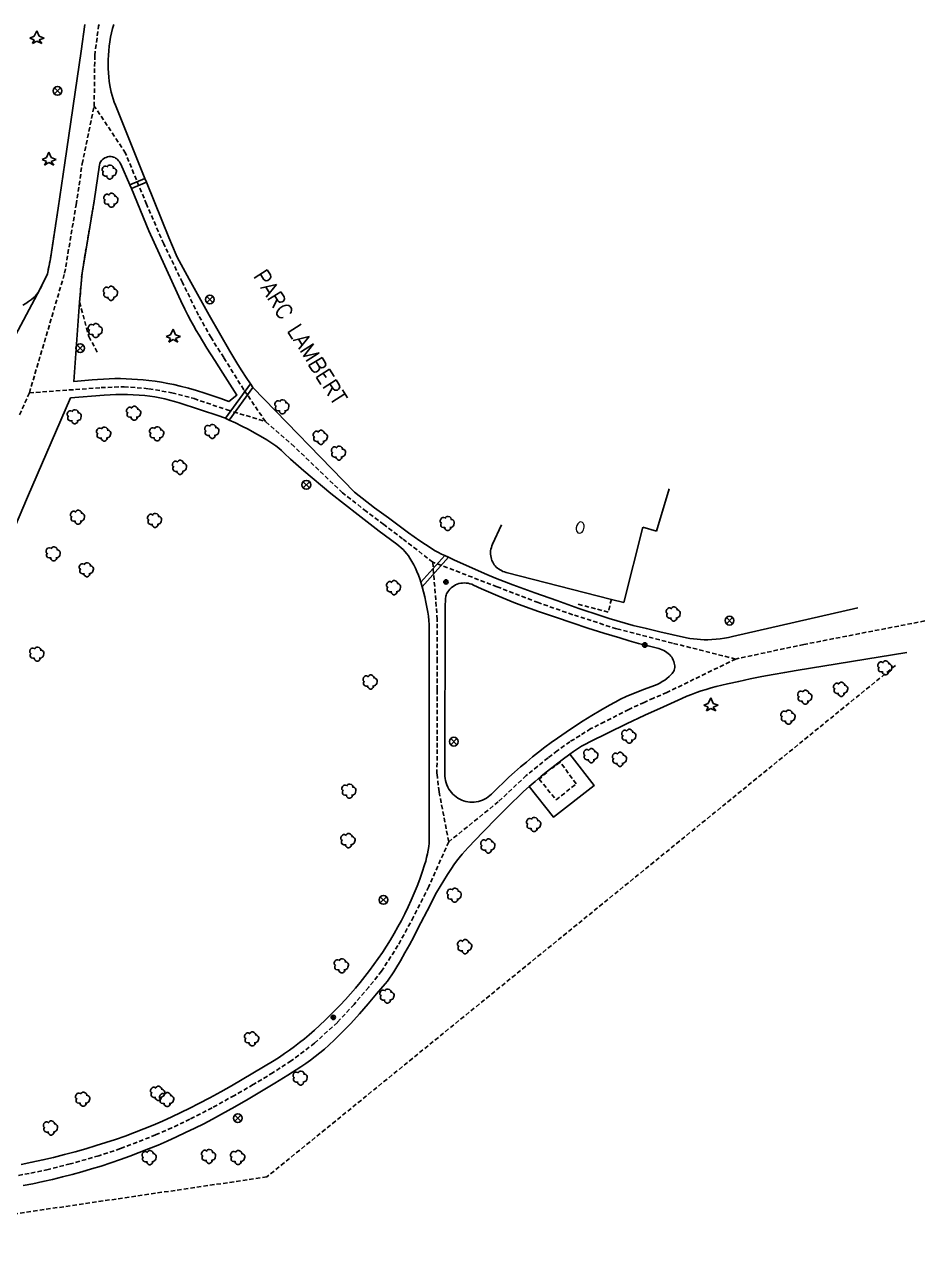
# Model space of a CAD drawing. Header units: millimetres. Extents: x 156012 to 156982, y 123000 to 124000.
# Drawn here: x 156414.6 to 156516.6, y 123862.1 to 124000 of the extents above; entities that cross this region are included whole.
import ezdxf
from ezdxf.enums import TextEntityAlignment as Align

# ---------------------------------------------------------------- set-up
doc = ezdxf.new("R2010")
doc.units = ezdxf.units.MM
doc.linetypes.add('DASHED', pattern=[0.75, 0.5, -0.25])
doc.layers.get('0').update_dxf_attribs({"linetype": 'CONTINUOUS'})
for name, color, linetype in [('W0004', 5, 'CONTINUOUS'), ('W0014', 7, 'CONTINUOUS'), ('W0070', 7, 'DASHED'), ('W0071', 7, 'CONTINUOUS'), ('W0100', 7, 'CONTINUOUS'), ('W0112', 1, 'DASHED'), ('W0300', 7, 'CONTINUOUS'), ('W0303', 7, 'CONTINUOUS'), ('W0469', 7, 'CONTINUOUS'), ('W0856', 7, 'CONTINUOUS'), ('W0989', 7, 'CONTINUOUS'), ('W0991', 7, 'CONTINUOUS')]:
    doc.layers.add(name, color=color, linetype=linetype)
doc.styles.get("Standard").update_dxf_attribs({"font": 'romans.shx', "width": 0.85})

# ---------------------------------------------------------------- blocks, each defined once
blk = doc.blocks.new('T303')
for p, q in [((-0.77, 0), (-0.28, 0.21)), ((-0.28, -0.21), (-0.77, 0)), ((-0.28, 0.21), (0, 0.83)), ((0, 0.83), (0.28, 0.21)), ((0.28, 0.21), (0.83, 0)), ((0.83, 0), (0.28, -0.21)), ((-0.49, -0.63), (-0.28, -0.21)), ((0, -0.35), (-0.49, -0.63)), ((0.56, -0.63), (0, -0.35)), ((0.28, -0.21), (0.56, -0.63))]:
    blk.add_line(p, q)
blk = doc.blocks.new('T469')
at = {"color": 0, "linetype": 'Continuous', "flags": 128}
for points in [[(-0.35, 0.35), (0.35, -0.35)], [(-0.35, -0.35), (0.35, 0.35)]]:
    blk.add_lwpolyline(points, dxfattribs=at)
at = {"color": 0, "linetype": 'Continuous'}
blk.add_circle((0, 0), 0.5, dxfattribs=at)
blk = doc.blocks.new('T300')
for p, q in [((-0.8, 0.51), (-0.86, 0.34)), ((-0.86, 0.34), (-0.86, 0.17)), ((-0.86, 0.17), (-0.74, 0.06)), ((-0.69, 0.63), (-0.8, 0.51)), ((-0.8, -0.06), (-0.74, 0.06)), ((-0.74, 0.06), (-0.69, 0.11)), ((-0.57, 0.69), (-0.69, 0.63)), ((-0.46, 0.69), (-0.57, 0.69)), ((-0.29, 0.63), (-0.46, 0.69)), ((-0.29, 0.63), (-0.17, 0.74)), ((-0.23, 0.57), (-0.29, 0.63)), ((-0.17, 0.74), (-0.06, 0.8)), ((-0.06, 0.8), (0.06, 0.8)), ((0.06, 0.8), (0.23, 0.74)), ((0.23, 0.74), (0.34, 0.63)), ((0.34, 0.63), (0.4, 0.51)), ((0.46, 0.46), (0.34, 0.46)), ((0.4, 0.51), (0.4, 0.46)), ((0.57, 0.4), (0.46, 0.46)), ((0.57, 0.4), (0.69, 0.29)), ((0.69, 0.29), (0.74, 0.17)), ((0.74, 0.06), (0.69, -0.17)), ((0.74, 0.17), (0.74, 0.06)), ((-0.8, -0.17), (-0.8, -0.06)), ((-0.8, -0.23), (-0.8, -0.17)), ((-0.74, -0.34), (-0.8, -0.23)), ((-0.69, -0.4), (-0.74, -0.34)), ((-0.51, -0.46), (-0.69, -0.4)), ((-0.4, -0.46), (-0.51, -0.46)), ((-0.4, -0.46), (-0.34, -0.46)), ((-0.34, -0.46), (-0.34, -0.4)), ((-0.34, -0.51), (-0.34, -0.46)), ((-0.29, -0.63), (-0.34, -0.51)), ((-0.17, -0.74), (-0.29, -0.63)), ((-0.06, -0.8), (-0.17, -0.74)), ((0.06, -0.8), (-0.06, -0.8)), ((0.17, -0.74), (0.06, -0.8)), ((0.23, -0.69), (0.17, -0.74)), ((0.29, -0.46), (0.23, -0.46)), ((0.29, -0.63), (0.23, -0.69)), ((0.46, -0.4), (0.29, -0.46)), ((0.34, -0.51), (0.29, -0.63)), ((0.34, -0.51), (0.34, -0.46)), ((0.57, -0.34), (0.46, -0.4)), ((0.63, -0.29), (0.57, -0.34)), ((0.69, -0.17), (0.63, -0.29))]:
    blk.add_line(p, q)
blk = doc.blocks.new('T856')
for p, q in [((-0.125, 0), (0.125, 0)), ((0, 0.125), (0, -0.125))]:
    blk.add_line(p, q)
blk.add_ellipse((0, 0), major_axis=(-0.177, 0.177), ratio=1, start_param=3.9269908, end_param=10.2101761)

msp = doc.modelspace()

# ---------------------------------------------------------------- linework, layer by layer
at = {"layer": 'W0004'}
for points in [[(156428.23, 123982.53), (156428.39, 123982.12), (156426.69, 123981.4), (156426.51, 123981.81)], [(156440.18, 123959.27), (156440.46, 123958.87), (156437.76, 123955.17), (156437.34, 123955.37)], [(156459.64, 123936.27), (156462.62, 123939.62), (156462.22, 123939.81), (156459.49, 123936.8)]]:
    msp.add_lwpolyline(points, close=True, dxfattribs=at)
at = {"layer": 'W0014'}
msp.add_lwpolyline([(156471.77, 123913.65), (156474.54, 123910.18), (156479.12, 123913.76), (156476.36, 123917.33)], dxfattribs=at)
at = {"layer": 'W0070'}
for points in [[(156414.03, 123955.76), (156415.13, 123958.25), (156419.13, 123971.8), (156420.43, 123979.57), (156421.12, 123984.2), (156422.48, 123990.74), (156422.54, 123996.47), (156422.97, 123999.78), (156423.03, 124000)], [(156415.13, 123958.25), (156423.26, 123958.84), (156425.86, 123958.95), (156428.68, 123958.72), (156431.29, 123958.26), (156433.79, 123957.6), (156437.54, 123956.32), (156441.88, 123955.01), (156439.43, 123958.61), (156437.15, 123962.24), (156435.73, 123964.51), (156434.29, 123967.06), (156432.47, 123970.76), (156430.35, 123975.13), (156428.41, 123979.61), (156426.02, 123985.42), (156422.48, 123990.74)], [(156495.16, 123928.1), (156488.01, 123929.9), (156481.65, 123931.53), (156476.7, 123933.12), (156472.78, 123934.49), (156468.13, 123936.28), (156460.84, 123939.08), (156457.43, 123941.7), (156455.28, 123943.34), (156453.32, 123944.82), (156450.63, 123946.92), (156445.12, 123952.18), (156441.88, 123955.01)], [(156516.58, 123932.41), (156502.89, 123929.75), (156495.16, 123928.1), (156487.38, 123924.31), (156485.85, 123923.67), (156484.8, 123923.18), (156483.04, 123922.39), (156480.31, 123920.97), (156478.75, 123920.21), (156477.53, 123919.43), (156476.39, 123918.73), (156474.95, 123917.71), (156473.9, 123916.9), (156471.44, 123914.9), (156468.27, 123911.92), (156462.65, 123907.39), (156461.55, 123913.07), (156461.32, 123915.09), (156461.33, 123924.63), (156461.34, 123927.83), (156461.35, 123932.57), (156460.84, 123939.08)], [(156462.65, 123907.39), (156460.39, 123902.31), (156458.66, 123898.88), (156456.9, 123895.65), (156455.05, 123892.74), (156453.59, 123890.92), (156451.93, 123888.97), (156450.03, 123886.93), (156447.45, 123884.59), (156444.8, 123882.59), (156442.74, 123881.24), (156440.5, 123879.89), (156438.37, 123878.66), (156435.85, 123877.26), (156433.33, 123875.96), (156431.27, 123874.98), (156429.44, 123874.18), (156425.44, 123872.63), (156423, 123871.83), (156419.76, 123870.9), (156417.27, 123870.27), (156415.12, 123869.82), (156412.6, 123869.36)]]:
    msp.add_lwpolyline(points, dxfattribs=at)
at = {"layer": 'W0071'}
for points in [[(156410.69, 123959.46), (156416.37, 123970.04), (156417.17, 123971.74), (156417.51, 123973.45), (156418.4, 123979.18), (156419.15, 123984.31), (156421.01, 123996.97), (156421.43, 124000)], [(156508.99, 123933.91), (156494.8, 123930.64), (156494.34, 123930.54), (156493.88, 123930.46), (156493.41, 123930.39), (156492.94, 123930.34), (156492.48, 123930.31), (156492.01, 123930.29), (156491.6, 123930.28), (156491.19, 123930.3), (156490.79, 123930.33), (156490.39, 123930.37), (156489.98, 123930.43), (156489.59, 123930.51), (156488.07, 123930.83), (156486.56, 123931.18), (156485.05, 123931.54), (156483.55, 123931.91), (156482.63, 123932.16), (156481.72, 123932.42), (156480.82, 123932.69), (156479.92, 123932.99), (156477.41, 123933.84), (156474.9, 123934.71), (156472.41, 123935.6), (156469.92, 123936.5), (156468.93, 123936.87), (156467.95, 123937.26), (156466.98, 123937.67), (156466.01, 123938.1), (156463.22, 123939.35), (156462.62, 123939.62), (156462.6, 123939.63), (156462.22, 123939.81), (156461.82, 123939.99), (156461.43, 123940.2), (156461.05, 123940.41), (156460.67, 123940.64), (156460.02, 123941.06), (156459.37, 123941.49), (156458.73, 123941.94), (156458.1, 123942.39), (156455.81, 123944.09), (156454.24, 123945.22), (156451.99, 123946.99), (156440.46, 123958.87), (156440.21, 123959.22), (156440.18, 123959.27), (156439.69, 123959.99), (156439.21, 123960.73), (156438.74, 123961.46), (156438.29, 123962.21), (156437.84, 123962.96), (156436.67, 123965), (156435.51, 123967.04), (156434.37, 123969.08), (156433.23, 123971.13), (156432.11, 123973.19), (156431.93, 123973.54), (156431.77, 123973.89), (156430.94, 123975.85), (156430.13, 123977.82), (156428.39, 123982.12), (156428.23, 123982.53), (156424.88, 123990.85), (156424.74, 123991.2), (156424.62, 123991.57), (156424.51, 123991.94), (156424.41, 123992.31), (156424.33, 123992.69), (156424.26, 123993.06), (156424.19, 123993.55), (156424.14, 123994.03), (156424.1, 123994.51), (156424.07, 123995), (156424.06, 123995.48), (156424.07, 123995.97), (156424.09, 123996.49), (156424.12, 123997), (156424.18, 123997.51), (156424.25, 123998.02), (156424.34, 123998.53), (156424.44, 123999.04), (156424.56, 123999.54), (156424.69, 123999.98), (156424.7, 124000)], [(156410.99, 123937.27), (156414.93, 123946.45), (156419.81, 123957.67), (156423.61, 123957.98), (156424.27, 123958.03), (156424.93, 123958.05), (156425.59, 123958.07), (156426.24, 123958.06), (156426.9, 123958.04), (156427.56, 123958), (156428.22, 123957.94), (156428.78, 123957.87), (156429.35, 123957.79), (156429.91, 123957.69), (156430.47, 123957.57), (156431.02, 123957.44), (156431.58, 123957.29), (156432.12, 123957.12), (156434.42, 123956.38), (156436.71, 123955.61), (156437.02, 123955.5), (156437.34, 123955.37), (156437.4, 123955.34), (156437.76, 123955.17), (156438.49, 123954.84), (156439.21, 123954.48), (156439.93, 123954.12), (156440.63, 123953.74), (156441.34, 123953.34), (156442.03, 123952.94), (156442.38, 123952.72), (156442.73, 123952.48), (156443.06, 123952.24), (156443.39, 123951.98), (156443.71, 123951.71), (156444.02, 123951.43), (156444.74, 123950.74), (156446.22, 123949.4), (156449.28, 123946.86), (156452.39, 123944.42), (156454.75, 123942.58), (156456.76, 123941.11), (156457.01, 123940.92), (156457.25, 123940.71), (156457.48, 123940.5), (156457.69, 123940.27), (156457.9, 123940.02), (156458.09, 123939.77), (156458.26, 123939.51), (156458.48, 123939.15), (156458.69, 123938.77), (156458.88, 123938.39), (156459.05, 123938), (156459.21, 123937.61), (156459.36, 123937.2), (156459.49, 123936.8), (156459.56, 123936.54), (156459.64, 123936.27), (156459.79, 123935.7), (156459.93, 123935.13), (156460.06, 123934.55), (156460.17, 123933.97), (156460.27, 123933.39), (156460.34, 123932.94), (156460.39, 123932.48), (156460.42, 123932.02), (156460.44, 123931.56), (156460.45, 123931.1), (156460.43, 123909.1), (156460.44, 123908.04), (156460.44, 123907.64), (156460.42, 123907.24), (156460.38, 123906.85), (156460.32, 123906.45), (156460.25, 123906.02), (156460.15, 123905.6), (156460.05, 123905.18), (156459.92, 123904.77), (156459.65, 123903.96), (156459.36, 123903.16), (156459.06, 123902.36), (156458.74, 123901.57), (156458.4, 123900.78), (156458.04, 123900.01), (156457.67, 123899.24), (156457.29, 123898.48), (156456.89, 123897.74), (156456.47, 123897), (156456.05, 123896.28), (156455.6, 123895.57), (156455.14, 123894.86), (156454.67, 123894.17), (156454.18, 123893.48), (156453.68, 123892.81), (156453.15, 123892.14), (156452.61, 123891.47), (156452.07, 123890.81), (156451.51, 123890.17), (156450.94, 123889.53), (156450.36, 123888.9), (156449.79, 123888.31), (156449.22, 123887.74), (156448.64, 123887.17), (156448.04, 123886.61), (156447.44, 123886.07), (156446.83, 123885.53), (156446.29, 123885.08), (156445.74, 123884.64), (156445.19, 123884.22), (156444.62, 123883.8), (156444.05, 123883.4), (156443.46, 123883.01), (156442.87, 123882.63), (156441.68, 123881.89), (156440.47, 123881.17), (156439.26, 123880.45), (156438.04, 123879.76), (156436.81, 123879.07), (156435.57, 123878.4), (156434.33, 123877.74), (156433.32, 123877.22), (156432.29, 123876.71), (156431.26, 123876.22), (156430.21, 123875.75), (156429.17, 123875.3), (156428.11, 123874.87), (156427.04, 123874.45), (156425.97, 123874.05), (156424.9, 123873.67), (156423.81, 123873.31), (156422.72, 123872.97), (156421.52, 123872.61), (156420.31, 123872.27), (156419.1, 123871.95), (156417.88, 123871.64), (156416.66, 123871.36), (156415.43, 123871.09), (156414.2, 123870.85)], [(156414.42, 123868.44), (156415.54, 123868.66), (156416.66, 123868.9), (156417.77, 123869.15), (156418.88, 123869.42), (156419.99, 123869.7), (156421.09, 123870.01), (156422.19, 123870.33), (156423.28, 123870.66), (156424.36, 123871.02), (156425.45, 123871.39), (156426.52, 123871.77), (156427.59, 123872.18), (156428.65, 123872.6), (156429.71, 123873.03), (156430.76, 123873.48), (156431.81, 123873.95), (156432.84, 123874.44), (156433.87, 123874.94), (156434.89, 123875.45), (156435.9, 123875.98), (156436.91, 123876.53), (156438.43, 123877.38), (156439.94, 123878.25), (156441.44, 123879.14), (156442.93, 123880.04), (156444.41, 123880.96), (156445.88, 123881.89), (156446.44, 123882.27), (156446.99, 123882.66), (156447.53, 123883.06), (156448.06, 123883.48), (156448.57, 123883.91), (156449.08, 123884.36), (156449.71, 123884.96), (156450.33, 123885.57), (156450.94, 123886.19), (156451.54, 123886.82), (156452.53, 123887.92), (156453.51, 123889.03), (156454.48, 123890.16), (156455.43, 123891.29), (156455.7, 123891.62), (156455.95, 123891.96), (156456.2, 123892.31), (156456.43, 123892.66), (156456.65, 123893.02), (156457.18, 123893.92), (156457.69, 123894.82), (156458.2, 123895.73), (156458.69, 123896.64), (156459.16, 123897.56), (156460.53, 123900.23), (156460.9, 123900.93), (156461.28, 123901.63), (156461.68, 123902.32), (156462.09, 123903), (156462.51, 123903.68), (156462.95, 123904.35), (156463.23, 123904.77), (156463.53, 123905.18), (156463.85, 123905.58), (156464.17, 123905.98), (156464.5, 123906.36), (156464.85, 123906.74), (156466.51, 123908.47), (156468.19, 123910.18), (156469.88, 123911.89), (156470.5, 123912.49), (156471.12, 123913.08), (156471.77, 123913.65), (156472.45, 123914.24), (156473.14, 123914.81), (156473.84, 123915.38), (156474.67, 123916.04), (156475.51, 123916.69), (156476.36, 123917.33), (156476.8, 123917.64), (156477.24, 123917.93), (156477.69, 123918.21), (156478.16, 123918.47), (156478.63, 123918.72), (156480.71, 123919.74), (156482.79, 123920.74), (156484.88, 123921.72), (156486.98, 123922.69), (156489.08, 123923.64), (156489.62, 123923.88), (156490.16, 123924.09), (156490.71, 123924.3), (156491.26, 123924.49), (156491.82, 123924.66), (156492.38, 123924.82), (156492.95, 123924.97), (156494.23, 123925.27), (156495.52, 123925.56), (156496.82, 123925.84), (156498.12, 123926.1), (156499.42, 123926.35), (156500.72, 123926.58), (156502.03, 123926.8), (156514.54, 123928.82)]]:
    msp.add_lwpolyline(points, dxfattribs=at)
for points in [[(156428.66, 123976.6), (156426.69, 123981.4), (156426.51, 123981.81), (156425.49, 123984.16), (156425.43, 123984.29), (156425.35, 123984.42), (156425.25, 123984.54), (156425.15, 123984.65), (156425.04, 123984.75), (156424.91, 123984.84), (156424.8, 123984.9), (156424.67, 123984.95), (156424.55, 123984.99), (156424.42, 123985.01), (156424.28, 123985.02), (156424.15, 123985.01), (156423.99, 123984.98), (156423.84, 123984.93), (156423.69, 123984.87), (156423.55, 123984.78), (156423.42, 123984.69), (156423.32, 123984.59), (156423.24, 123984.48), (156423.17, 123984.35), (156423.12, 123984.23), (156423.09, 123984.09), (156422.47, 123979.96), (156421.1, 123971.86), (156420.82, 123968.52), (156420.17, 123959.54), (156422.23, 123959.73), (156422.87, 123959.78), (156423.52, 123959.82), (156424.17, 123959.85), (156424.81, 123959.86), (156425.46, 123959.86), (156426.1, 123959.85), (156426.75, 123959.82), (156427.39, 123959.78), (156428.03, 123959.73), (156428.67, 123959.66), (156429.39, 123959.57), (156430.11, 123959.46), (156430.82, 123959.33), (156431.52, 123959.18), (156432.23, 123959.02), (156433.16, 123958.77), (156434.08, 123958.51), (156435.01, 123958.23), (156435.92, 123957.93), (156436.83, 123957.61), (156437.74, 123957.28), (156438.65, 123958), (156437.05, 123960.49), (156436.15, 123961.91), (156435.25, 123963.33), (156434.37, 123964.77), (156434.05, 123965.31), (156433.73, 123965.87), (156433.43, 123966.43), (156433.09, 123967.07), (156432.75, 123967.72), (156432.62, 123968), (156432.48, 123968.28)], [(156468.2, 123935.26), (156469.11, 123934.88), (156470.03, 123934.51), (156470.95, 123934.17), (156472.84, 123933.49), (156474.74, 123932.83), (156476.64, 123932.19), (156478.43, 123931.6), (156480.22, 123931.03), (156482.02, 123930.48), (156483.08, 123930.17), (156484.15, 123929.87), (156485.23, 123929.59), (156486.44, 123929.29), (156486.64, 123929.23), (156486.83, 123929.15), (156487.02, 123929.06), (156487.2, 123928.96), (156487.37, 123928.85), (156487.53, 123928.72), (156487.69, 123928.57), (156487.81, 123928.44), (156487.92, 123928.3), (156488.01, 123928.14), (156488.09, 123927.98), (156488.16, 123927.81), (156488.21, 123927.64), (156488.25, 123927.46), (156488.26, 123927.31), (156488.26, 123927.15), (156488.24, 123927), (156488.2, 123926.85), (156488.14, 123926.71), (156488.06, 123926.58), (156487.97, 123926.45), (156487.87, 123926.34), (156487.63, 123926.12), (156487.38, 123925.91), (156487.12, 123925.72), (156486.85, 123925.54), (156486.57, 123925.38), (156486.28, 123925.23), (156485.98, 123925.1), (156485.68, 123924.98), (156484.72, 123924.64), (156484.07, 123924.39), (156483.41, 123924.13), (156482.77, 123923.84), (156482.13, 123923.54), (156481.5, 123923.22), (156480.88, 123922.88), (156479.87, 123922.3), (156478.87, 123921.71), (156477.89, 123921.09), (156476.91, 123920.46), (156475.94, 123919.82), (156474.98, 123919.15), (156474.26, 123918.63), (156473.54, 123918.1), (156472.83, 123917.56), (156472.14, 123917), (156471.45, 123916.43), (156470.78, 123915.87), (156470.12, 123915.29), (156469.47, 123914.7), (156468.84, 123914.1), (156468.21, 123913.49), (156467.5, 123912.8), (156467.32, 123912.63), (156467.12, 123912.48), (156466.92, 123912.35), (156466.7, 123912.23), (156466.48, 123912.12), (156466.25, 123912.04), (156466.01, 123911.97), (156465.77, 123911.92), (156465.53, 123911.89), (156465.29, 123911.88), (156465.05, 123911.89), (156464.81, 123911.92), (156464.58, 123911.97), (156464.34, 123912.03), (156464.12, 123912.12), (156463.9, 123912.22), (156463.68, 123912.33), (156463.48, 123912.47), (156463.29, 123912.62), (156463.12, 123912.79), (156462.95, 123912.97), (156462.8, 123913.16), (156462.67, 123913.37), (156462.55, 123913.59), (156462.45, 123913.83), (156462.36, 123914.07), (156462.29, 123914.32), (156462.24, 123914.58), (156462.21, 123914.83), (156462.2, 123915.09), (156462.24, 123934.04), (156462.25, 123934.33), (156462.27, 123934.63), (156462.3, 123934.92), (156462.34, 123935.22), (156462.37, 123935.34), (156462.41, 123935.47), (156462.47, 123935.59), (156462.53, 123935.7), (156462.65, 123935.87), (156462.78, 123936.02), (156462.92, 123936.16), (156463.08, 123936.29), (156463.25, 123936.4), (156463.42, 123936.5), (156463.61, 123936.58), (156463.8, 123936.64), (156464.01, 123936.68), (156464.22, 123936.71), (156464.43, 123936.72), (156464.64, 123936.71), (156464.85, 123936.68), (156465.05, 123936.63), (156465.25, 123936.57), (156465.45, 123936.48), (156466.35, 123936.05)]]:
    msp.add_lwpolyline(points, close=True, dxfattribs=at)
at = {"layer": 'W0100'}
for points in [[(156486.21, 123942.57), (156487.64, 123947.36)], [(156482.49, 123934.51), (156481.08, 123934.86), (156469.14, 123937.91), (156468.96, 123937.96), (156468.79, 123938.03), (156468.62, 123938.11), (156468.46, 123938.2), (156468.3, 123938.3), (156468.17, 123938.4), (156468.04, 123938.52), (156467.92, 123938.64), (156467.81, 123938.77), (156467.72, 123938.92), (156467.63, 123939.08), (156467.55, 123939.25), (156467.49, 123939.42), (156467.44, 123939.6), (156467.41, 123939.78), (156467.39, 123939.97), (156467.39, 123940.17), (156467.4, 123940.36), (156467.43, 123940.56), (156467.48, 123940.75), (156467.54, 123940.93), (156467.61, 123941.11), (156468.63, 123943.29)], [(156482.49, 123934.51), (156484.65, 123943.03)], [(156484.65, 123943.03), (156486.21, 123942.57)]]:
    msp.add_lwpolyline(points, dxfattribs=at)
at = {"layer": 'W0112'}
for points in [[(156418.4, 123979.18), (156417.51, 123973.45), (156417.17, 123971.74), (156416.37, 123970.04), (156416.26, 123969.82), (156416.13, 123969.62), (156415.99, 123969.42), (156415.83, 123969.24), (156415.66, 123969.08), (156415.36, 123968.83), (156415.05, 123968.6), (156414.73, 123968.38), (156414.4, 123968.18)], [(156422.47, 123979.96), (156421.1, 123971.86), (156420.82, 123968.52), (156421.87, 123964.63), (156422.88, 123962.79)], [(156481.08, 123934.86), (156480.72, 123933.42), (156477.16, 123934.34)], [(156513.26, 123927.36), (156442.03, 123869.42), (156391.96, 123862.09), (156342.23, 123894.49)], [(156473.77, 123915.25), (156472.9, 123914.5), (156474.82, 123912.13), (156477.09, 123913.96), (156475.27, 123916.43), (156474.36, 123915.73)]]:
    msp.add_lwpolyline(points, dxfattribs=at)

# ---------------------------------------------------------------- block references
at = {"layer": 'W0300'}
for p in [(156424.25, 123983.26), (156424.43, 123980.07), (156424.38, 123969.53), (156422.66, 123965.31), (156443.81, 123956.67), (156420.28, 123955.54), (156427.01, 123955.94), (156423.61, 123953.58), (156429.62, 123953.61), (156435.86, 123953.88), (156448.16, 123953.21), (156450.21, 123951.43), (156432.2, 123949.82), (156420.65, 123944.16), (156429.38, 123943.8), (156462.54, 123943.45), (156417.89, 123940.01), (156421.65, 123938.21), (156456.46, 123936.18), (156488.15, 123933.2), (156416.03, 123928.65), (156512.13, 123927.09), (156453.8, 123925.49), (156507.12, 123924.67), (156503.05, 123923.77), (156501.15, 123921.51), (156483.11, 123919.35), (156478.8, 123917.15), (156482.05, 123916.74), (156451.4, 123913.13), (156472.33, 123909.35), (156451.29, 123907.52), (156467.14, 123906.91), (156463.33, 123901.34), (156464.51, 123895.51), (156450.54, 123893.34), (156455.71, 123889.91), (156440.38, 123885.06), (156445.87, 123880.62), (156429.73, 123878.9), (156421.23, 123878.23), (156430.75, 123878.19), (156417.59, 123874.97), (156428.77, 123871.61), (156435.5, 123871.75), (156438.79, 123871.62)]:
    msp.add_blockref('T300', p, dxfattribs=at)
at = {"layer": 'W0303'}
for p in [(156415.97, 123998.45), (156417.34, 123984.69), (156431.41, 123964.63), (156492.34, 123922.86)]:
    msp.add_blockref('T303', p, dxfattribs=at)
at = {"layer": 'W0469'}
for p in [(156418.32, 123992.46), (156435.58, 123968.83), (156420.89, 123963.31), (156446.51, 123947.84), (156494.46, 123932.45), (156463.23, 123918.74), (156455.25, 123900.81), (156438.75, 123876.08)]:
    msp.add_blockref('T469', p, dxfattribs=at)
at = {"layer": 'W0856'}
for p in [(156462.33, 123936.83), (156484.87, 123929.69), (156449.57, 123887.5)]:
    msp.add_blockref('T856', p, dxfattribs=at)

# ---------------------------------------------------------------- texts
at = {"layer": 'W0989'}
msp.add_text('PARC LAMBERT', height=1.75, rotation=302.1079, dxfattribs=at).set_placement((156441.18, 123971.97), align=Align.MIDDLE_LEFT)
at = {"layer": 'W0991'}
msp.add_text('O', height=1.25, rotation=345.6936, dxfattribs=at).set_placement((156477.55, 123942.99), align=Align.MIDDLE_CENTER)

doc.saveas('drawing.dxf')
